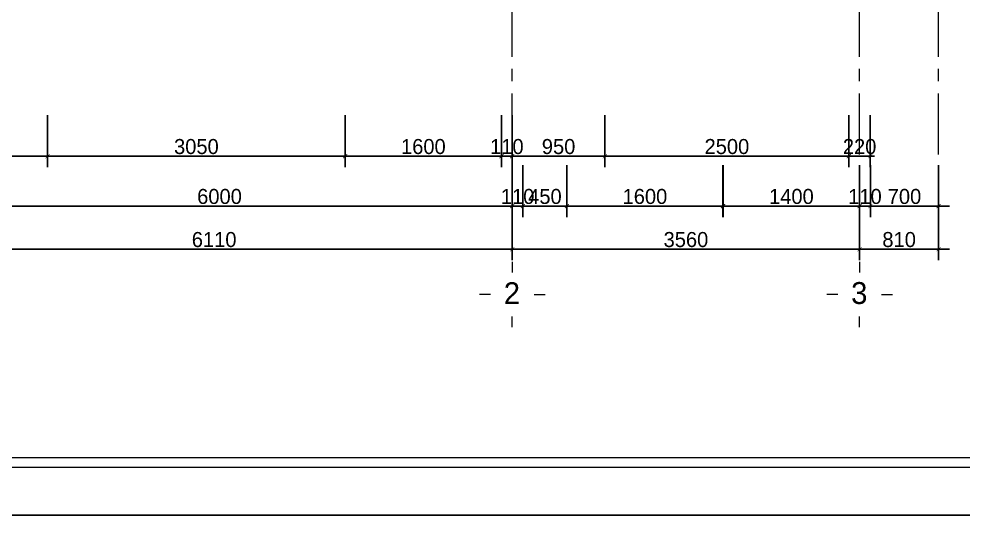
# Model space of a CAD drawing. Header units: millimetres. Extents: x 1832547 to 2001569, y -558009 to -417808.
# Drawn here: x 1919664 to 1929341, y -558009 to -552924 of the extents above; entities that cross this region are included whole.
import ezdxf
from ezdxf.enums import TextEntityAlignment as Align

# ---------------------------------------------------------------- set-up
doc = ezdxf.new("R2010")
doc.units = ezdxf.units.MM
doc.header["$MEASUREMENT"] = 0
doc.linetypes.add('CENTER', pattern=[2, 1.25, -0.25, 0.25, -0.25])
doc.layers.get('0').update_dxf_attribs({"linetype": 'CONTINUOUS'})
doc.layers.get('DEFPOINTS').update_dxf_attribs({"linetype": 'CONTINUOUS'})
for name, color, linetype, lineweight in [('AUDIT_I_160126172308-0', 7, 'CONTINUOUS', 5), ('CA.dim 08', 8, 'CONTINUOUS', 13), ('CA.thay 145', 145, 'CONTINUOUS', 18), ('CA.tim 67', 67, 'CENTER', 9), ('CA.vat lieu 08', 8, 'CONTINUOUS', 5)]:
    doc.layers.add(name, color=color, linetype=linetype, lineweight=lineweight)
doc.styles.add('CA.JSC1', font='Vhavan.ttf', dxfattribs={"width": 0.8})
doc.styles.get("Standard").update_dxf_attribs({"font": 'roman.shx'})
doc.dimstyles.new('CA 70', dxfattribs={"dimscale": 0.7, "dimtxt": 220, "dimasz": 60, "dimexe": 160, "dimexo": 0, "dimgap": 30, "dimtad": 1, "dimdec": 0, "dimrnd": 5, "dimzin": 0, "dimdsep": 46, "dimtxsty": 'Standard', "dimblk": 'ARCHTICK', "dimcen": 0.09, "dimdle": 160, "dimclrd": 256, "dimclre": 256, "dimclrt": 255, "dimadec": 0, "dimazin": 0, "dimtfac": 1, "dimtdec": 0, "dimtix": 1, "dimtmove": 2, "dimatfit": 3, "dimldrblk": 'DOT', "dimfxl": 600, "dimfxlon": 1, "dimtolj": 1, "dimtzin": 0, "dimarcsym": 0})

# ---------------------------------------------------------------- blocks, each defined once
blk = doc.blocks.new('A$C2d76a15f')
blk.add_line((1305.6, 545.7), (27405.3, 545.7))
at = {"color": 4, "linetype": 'Continuous', "lineweight": 18}
blk.add_line((1212.4, 452.5), (27498.5, 452.5), dxfattribs=at)
at = {"layer": 'DEFPOINTS', "ltscale": 600}
blk.add_line((27951, 0), (0, 0), dxfattribs=at)
blk = doc.blocks.new('_ArchTick')
at = {"color": 1, "linetype": 'ByBlock', "const_width": 0.15}
blk.add_lwpolyline([(-0.5, -0.5), (0.5, 0.5)], dxfattribs=at)
blk = doc.blocks.new('*D445')
at = {"layer": 'CA.dim 08', "lineweight": -2, "transparency": 16777216}
for p, q in [((1918719.8, -554422.3), (1918719.8, -554954.3)), ((1924719.9, -554422.3), (1924719.9, -554954.3)), ((1924831.9, -554842.3), (1918607.8, -554842.3))]:
    blk.add_line(p, q, dxfattribs=at)
at = {"layer": 'DEFPOINTS', "color": 0, "transparency": 16777216}
for p in [(1918719.8, -553982.4), (1924719.9, -553982.4), (1918719.8, -554842.3)]:
    blk.add_point(p, dxfattribs=at)
at = {"layer": 'CA.dim 08', "lineweight": -2, "transparency": 16777216, "xscale": 42, "yscale": 42, "zscale": 42, "rotation": 180}
blk.add_blockref('_ArchTick', (1918719.8, -554842.3), dxfattribs=at)
at = {"layer": 'CA.dim 08', "lineweight": -2, "transparency": 16777216, "xscale": 42, "yscale": 42, "zscale": 42}
blk.add_blockref('_ArchTick', (1924719.9, -554842.3), dxfattribs=at)
at = {"layer": 'CA.dim 08', "color": 255, "transparency": 16777216, "insert": (1921719.9, -554744.3), "char_height": 154, "attachment_point": 5}
blk.add_mtext('\\A1;6000', dxfattribs=at)
blk = doc.blocks.new('_DOT')
at = {"color": 1, "linetype": 'ByBlock'}
blk.add_line((-0.5, 0), (-1, 0), dxfattribs=at)
at = {"color": 1, "linetype": 'ByBlock', "const_width": 0.5}
blk.add_lwpolyline([(-0.25, 0, 1), (0.25, 0, 1)], format="xyb", close=True, dxfattribs=at)
blk = doc.blocks.new('*D446')
at = {"layer": 'CA.dim 08', "lineweight": -2, "transparency": 16777216}
for p, q in [((1918609.8, -554863.9), (1918609.8, -555395.9)), ((1924719.9, -554863.9), (1924719.9, -555395.9)), ((1924831.9, -555283.9), (1918497.8, -555283.9))]:
    blk.add_line(p, q, dxfattribs=at)
at = {"layer": 'DEFPOINTS', "color": 0, "transparency": 16777216}
for p in [(1918609.8, -553982.4), (1924719.9, -553982.4), (1918609.8, -555283.9)]:
    blk.add_point(p, dxfattribs=at)
at = {"layer": 'CA.dim 08', "lineweight": -2, "transparency": 16777216, "xscale": 42, "yscale": 42, "zscale": 42, "rotation": 180}
blk.add_blockref('_ArchTick', (1918609.8, -555283.9), dxfattribs=at)
at = {"layer": 'CA.dim 08', "lineweight": -2, "transparency": 16777216, "xscale": 42, "yscale": 42, "zscale": 42}
blk.add_blockref('_ArchTick', (1924719.9, -555283.9), dxfattribs=at)
at = {"layer": 'CA.dim 08', "color": 255, "transparency": 16777216, "insert": (1921664.9, -555185.9), "char_height": 154, "attachment_point": 5}
blk.add_mtext('\\A1;6110', dxfattribs=at)
blk = doc.blocks.new('FDBNDFJKBNFJKDNBFD')
at = {"layer": 'CA.vat lieu 08'}
for p, q in [((664804.5, -453296.5), (664804.5, -453401.5)), ((664594.5, -453611.5), (664489.5, -453611.5)), ((665014.5, -453611.5), (665119.5, -453611.5)), ((664804.5, -453926.5), (664804.5, -453821.5))]:
    blk.add_line(p, q, dxfattribs=at)
blk = doc.blocks.new('*D447')
at = {"layer": 'CA.dim 08', "lineweight": -2, "transparency": 16777216}
for p, q in [((1924719.9, -554422.3), (1924719.9, -554954.3)), ((1924829.9, -554422.3), (1924829.9, -554954.3)), ((1924719.9, -554842.3), (1924677.9, -554842.3)), ((1924719.9, -554842.3), (1924829.9, -554842.3)), ((1924829.9, -554842.3), (1924871.9, -554842.3))]:
    blk.add_line(p, q, dxfattribs=at)
at = {"layer": 'DEFPOINTS', "color": 0, "transparency": 16777216}
for p in [(1924719.9, -553982.4), (1924829.9, -553982.4), (1924829.9, -554842.3)]:
    blk.add_point(p, dxfattribs=at)
at = {"layer": 'CA.dim 08', "lineweight": -2, "transparency": 16777216, "xscale": 42, "yscale": 42, "zscale": 42}
blk.add_blockref('_ArchTick', (1924719.9, -554842.3), dxfattribs=at)
at = {"layer": 'CA.dim 08', "lineweight": -2, "transparency": 16777216, "xscale": 42, "yscale": 42, "zscale": 42, "rotation": 180}
blk.add_blockref('_ArchTick', (1924829.9, -554842.3), dxfattribs=at)
at = {"layer": 'CA.dim 08', "color": 255, "transparency": 16777216, "insert": (1924774.9, -554744.3), "char_height": 154, "attachment_point": 5}
blk.add_mtext('\\A1;110', dxfattribs=at)
blk = doc.blocks.new('*D452')
at = {"layer": 'CA.dim 08', "lineweight": -2, "transparency": 16777216}
for p, q in [((1925279.9, -554422.3), (1925279.9, -554954.3)), ((1926879.7, -554422.3), (1926879.7, -554954.3)), ((1925167.9, -554842.3), (1926991.7, -554842.3))]:
    blk.add_line(p, q, dxfattribs=at)
at = {"layer": 'DEFPOINTS', "color": 0, "transparency": 16777216}
for p in [(1926879.7, -551867.4), (1925279.9, -551899.2), (1926879.7, -554842.3)]:
    blk.add_point(p, dxfattribs=at)
at = {"layer": 'CA.dim 08', "lineweight": -2, "transparency": 16777216, "xscale": 42, "yscale": 42, "zscale": 42, "rotation": 180}
blk.add_blockref('_ArchTick', (1925279.9, -554842.3), dxfattribs=at)
at = {"layer": 'CA.dim 08', "lineweight": -2, "transparency": 16777216, "xscale": 42, "yscale": 42, "zscale": 42}
blk.add_blockref('_ArchTick', (1926879.7, -554842.3), dxfattribs=at)
at = {"layer": 'CA.dim 08', "color": 255, "transparency": 16777216, "insert": (1926079.8, -554744.3), "char_height": 154, "attachment_point": 5}
blk.add_mtext('\\A1;1600', dxfattribs=at)
blk = doc.blocks.new('*D453')
at = {"layer": 'CA.dim 08', "lineweight": -2, "transparency": 16777216}
for p, q in [((1924719.9, -554863.9), (1924719.9, -555395.9)), ((1928279.9, -554863.9), (1928279.9, -555395.9)), ((1924607.9, -555283.9), (1928391.9, -555283.9))]:
    blk.add_line(p, q, dxfattribs=at)
at = {"layer": 'DEFPOINTS', "color": 0, "transparency": 16777216}
for p in [(1924719.9, -553982.4), (1928279.9, -553982.4), (1928279.9, -555283.9)]:
    blk.add_point(p, dxfattribs=at)
at = {"layer": 'CA.dim 08', "lineweight": -2, "transparency": 16777216, "xscale": 42, "yscale": 42, "zscale": 42, "rotation": 180}
blk.add_blockref('_ArchTick', (1924719.9, -555283.9), dxfattribs=at)
at = {"layer": 'CA.dim 08', "lineweight": -2, "transparency": 16777216, "xscale": 42, "yscale": 42, "zscale": 42}
blk.add_blockref('_ArchTick', (1928279.9, -555283.9), dxfattribs=at)
at = {"layer": 'CA.dim 08', "color": 255, "transparency": 16777216, "insert": (1926499.9, -555185.9), "char_height": 154, "attachment_point": 5}
blk.add_mtext('\\A1;3560', dxfattribs=at)
blk = doc.blocks.new('*D454')
at = {"layer": 'CA.dim 08', "lineweight": -2, "transparency": 16777216}
for p, q in [((1926881.8, -554422.3), (1926881.8, -554954.3)), ((1928279.9, -554422.3), (1928279.9, -554954.3)), ((1926769.8, -554842.3), (1928391.9, -554842.3))]:
    blk.add_line(p, q, dxfattribs=at)
at = {"layer": 'DEFPOINTS', "color": 0, "transparency": 16777216}
for p in [(1926881.8, -551899.2), (1928279.9, -553982.4), (1928279.9, -554842.3)]:
    blk.add_point(p, dxfattribs=at)
at = {"layer": 'CA.dim 08', "lineweight": -2, "transparency": 16777216, "xscale": 42, "yscale": 42, "zscale": 42, "rotation": 180}
blk.add_blockref('_ArchTick', (1926881.8, -554842.3), dxfattribs=at)
at = {"layer": 'CA.dim 08', "lineweight": -2, "transparency": 16777216, "xscale": 42, "yscale": 42, "zscale": 42}
blk.add_blockref('_ArchTick', (1928279.9, -554842.3), dxfattribs=at)
at = {"layer": 'CA.dim 08', "color": 255, "transparency": 16777216, "insert": (1927580.9, -554744.3), "char_height": 154, "attachment_point": 5}
blk.add_mtext('\\A1;1400', dxfattribs=at)
blk = doc.blocks.new('*D455')
at = {"layer": 'CA.dim 08', "lineweight": -2, "transparency": 16777216}
for p, q in [((1924829.9, -554422.3), (1924829.9, -554954.3)), ((1925279.9, -554422.3), (1925279.9, -554954.3)), ((1924717.9, -554842.3), (1925391.9, -554842.3))]:
    blk.add_line(p, q, dxfattribs=at)
at = {"layer": 'DEFPOINTS', "color": 0, "transparency": 16777216}
for p in [(1924829.9, -553982.4), (1925279.9, -554362.3), (1925279.9, -554842.3)]:
    blk.add_point(p, dxfattribs=at)
at = {"layer": 'CA.dim 08', "lineweight": -2, "transparency": 16777216, "xscale": 42, "yscale": 42, "zscale": 42, "rotation": 180}
blk.add_blockref('_ArchTick', (1924829.9, -554842.3), dxfattribs=at)
at = {"layer": 'CA.dim 08', "lineweight": -2, "transparency": 16777216, "xscale": 42, "yscale": 42, "zscale": 42}
blk.add_blockref('_ArchTick', (1925279.9, -554842.3), dxfattribs=at)
at = {"layer": 'CA.dim 08', "color": 255, "transparency": 16777216, "insert": (1925054.9, -554744.3), "char_height": 154, "attachment_point": 5}
blk.add_mtext('\\A1;450', dxfattribs=at)
blk = doc.blocks.new('*D456')
at = {"layer": 'CA.dim 08', "lineweight": -2, "transparency": 16777216}
for p, q in [((1928279.9, -554422.3), (1928279.9, -554954.3)), ((1928389.9, -554422.3), (1928389.9, -554954.3)), ((1928279.9, -554842.3), (1928237.9, -554842.3)), ((1928279.9, -554842.3), (1928389.9, -554842.3)), ((1928389.9, -554842.3), (1928431.9, -554842.3))]:
    blk.add_line(p, q, dxfattribs=at)
at = {"layer": 'DEFPOINTS', "color": 0, "transparency": 16777216}
for p in [(1928279.9, -553103.1), (1928389.9, -553103.1), (1928389.9, -554842.3)]:
    blk.add_point(p, dxfattribs=at)
at = {"layer": 'CA.dim 08', "lineweight": -2, "transparency": 16777216, "xscale": 42, "yscale": 42, "zscale": 42}
blk.add_blockref('_ArchTick', (1928279.9, -554842.3), dxfattribs=at)
at = {"layer": 'CA.dim 08', "lineweight": -2, "transparency": 16777216, "xscale": 42, "yscale": 42, "zscale": 42, "rotation": 180}
blk.add_blockref('_ArchTick', (1928389.9, -554842.3), dxfattribs=at)
at = {"layer": 'CA.dim 08', "color": 255, "transparency": 16777216, "insert": (1928334.9, -554744.3), "char_height": 154, "attachment_point": 5}
blk.add_mtext('\\A1;110', dxfattribs=at)
blk = doc.blocks.new('*D457')
at = {"layer": 'CA.dim 08', "lineweight": -2, "transparency": 16777216}
for p, q in [((1928389.9, -554422.3), (1928389.9, -554954.3)), ((1929089.9, -554422.3), (1929089.9, -554954.3)), ((1928277.9, -554842.3), (1929201.9, -554842.3))]:
    blk.add_line(p, q, dxfattribs=at)
at = {"layer": 'DEFPOINTS', "color": 0, "transparency": 16777216}
for p in [(1928389.9, -553103.1), (1929089.9, -554096.8), (1929089.9, -554842.3)]:
    blk.add_point(p, dxfattribs=at)
at = {"layer": 'CA.dim 08', "lineweight": -2, "transparency": 16777216, "xscale": 42, "yscale": 42, "zscale": 42, "rotation": 180}
blk.add_blockref('_ArchTick', (1928389.9, -554842.3), dxfattribs=at)
at = {"layer": 'CA.dim 08', "lineweight": -2, "transparency": 16777216, "xscale": 42, "yscale": 42, "zscale": 42}
blk.add_blockref('_ArchTick', (1929089.9, -554842.3), dxfattribs=at)
at = {"layer": 'CA.dim 08', "color": 255, "transparency": 16777216, "insert": (1928739.9, -554744.3), "char_height": 154, "attachment_point": 5}
blk.add_mtext('\\A1;700', dxfattribs=at)
blk = doc.blocks.new('*D458')
at = {"layer": 'CA.dim 08', "lineweight": -2, "transparency": 16777216}
for p, q in [((1928279.9, -554863.9), (1928279.9, -555395.9)), ((1929089.9, -554863.9), (1929089.9, -555395.9)), ((1928167.9, -555283.9), (1929201.9, -555283.9))]:
    blk.add_line(p, q, dxfattribs=at)
at = {"layer": 'DEFPOINTS', "color": 0, "transparency": 16777216}
for p in [(1928279.9, -553780.8), (1929089.9, -553780.8), (1929089.9, -555283.9)]:
    blk.add_point(p, dxfattribs=at)
at = {"layer": 'CA.dim 08', "lineweight": -2, "transparency": 16777216, "xscale": 42, "yscale": 42, "zscale": 42, "rotation": 180}
blk.add_blockref('_ArchTick', (1928279.9, -555283.9), dxfattribs=at)
at = {"layer": 'CA.dim 08', "lineweight": -2, "transparency": 16777216, "xscale": 42, "yscale": 42, "zscale": 42}
blk.add_blockref('_ArchTick', (1929089.9, -555283.9), dxfattribs=at)
at = {"layer": 'CA.dim 08', "color": 255, "transparency": 16777216, "insert": (1928684.9, -555185.9), "char_height": 154, "attachment_point": 5}
blk.add_mtext('\\A1;810', dxfattribs=at)
blk = doc.blocks.new('*D481')
at = {"layer": 'CA.dim 08', "lineweight": -2, "transparency": 16777216}
for p, q in [((1918719.8, -553910.8), (1918719.8, -554442.8)), ((1919958.1, -553910.8), (1919958.1, -554442.8)), ((1918607.8, -554330.8), (1920070.1, -554330.8))]:
    blk.add_line(p, q, dxfattribs=at)
at = {"layer": 'DEFPOINTS', "color": 0, "transparency": 16777216}
for p in [(1919958.1, -551899.2), (1918719.8, -552232.2), (1919958.1, -554330.8)]:
    blk.add_point(p, dxfattribs=at)
at = {"layer": 'CA.dim 08', "lineweight": -2, "transparency": 16777216, "xscale": 42, "yscale": 42, "zscale": 42, "rotation": 180}
blk.add_blockref('_ArchTick', (1918719.8, -554330.8), dxfattribs=at)
at = {"layer": 'CA.dim 08', "lineweight": -2, "transparency": 16777216, "xscale": 42, "yscale": 42, "zscale": 42}
blk.add_blockref('_ArchTick', (1919958.1, -554330.8), dxfattribs=at)
at = {"layer": 'CA.dim 08', "color": 255, "transparency": 16777216, "insert": (1919338.9, -554232.8), "char_height": 154, "attachment_point": 5}
blk.add_mtext('\\A1;1240', dxfattribs=at)
blk = doc.blocks.new('*D482')
at = {"layer": 'CA.dim 08', "lineweight": -2, "transparency": 16777216}
for p, q in [((1919958.1, -553910.8), (1919958.1, -554442.8)), ((1923008.1, -553910.8), (1923008.1, -554442.8)), ((1919846.1, -554330.8), (1923120.1, -554330.8))]:
    blk.add_line(p, q, dxfattribs=at)
at = {"layer": 'DEFPOINTS', "color": 0, "transparency": 16777216}
for p in [(1919958.1, -551899.2), (1923008.1, -551901.5), (1923008.1, -554330.8)]:
    blk.add_point(p, dxfattribs=at)
at = {"layer": 'CA.dim 08', "lineweight": -2, "transparency": 16777216, "xscale": 42, "yscale": 42, "zscale": 42, "rotation": 180}
blk.add_blockref('_ArchTick', (1919958.1, -554330.8), dxfattribs=at)
at = {"layer": 'CA.dim 08', "lineweight": -2, "transparency": 16777216, "xscale": 42, "yscale": 42, "zscale": 42}
blk.add_blockref('_ArchTick', (1923008.1, -554330.8), dxfattribs=at)
at = {"layer": 'CA.dim 08', "color": 255, "transparency": 16777216, "insert": (1921483.1, -554232.8), "char_height": 154, "attachment_point": 5}
blk.add_mtext('\\A1;3050', dxfattribs=at)
blk = doc.blocks.new('*D483')
at = {"layer": 'CA.dim 08', "lineweight": -2, "transparency": 16777216}
for p, q in [((1923008.1, -553910.8), (1923008.1, -554442.8)), ((1924609.9, -553910.8), (1924609.9, -554442.8)), ((1922896.1, -554330.8), (1924721.9, -554330.8))]:
    blk.add_line(p, q, dxfattribs=at)
at = {"layer": 'DEFPOINTS', "color": 0, "transparency": 16777216}
for p in [(1923008.1, -551901.5), (1924609.9, -551901.5), (1924609.9, -554330.8)]:
    blk.add_point(p, dxfattribs=at)
at = {"layer": 'CA.dim 08', "lineweight": -2, "transparency": 16777216, "xscale": 42, "yscale": 42, "zscale": 42, "rotation": 180}
blk.add_blockref('_ArchTick', (1923008.1, -554330.8), dxfattribs=at)
at = {"layer": 'CA.dim 08', "lineweight": -2, "transparency": 16777216, "xscale": 42, "yscale": 42, "zscale": 42}
blk.add_blockref('_ArchTick', (1924609.9, -554330.8), dxfattribs=at)
at = {"layer": 'CA.dim 08', "color": 255, "transparency": 16777216, "insert": (1923809, -554232.8), "char_height": 154, "attachment_point": 5}
blk.add_mtext('\\A1;1600', dxfattribs=at)
blk = doc.blocks.new('*D484')
at = {"layer": 'CA.dim 08', "lineweight": -2, "transparency": 16777216}
for p, q in [((1924609.9, -553910.8), (1924609.9, -554442.8)), ((1924719.9, -553910.8), (1924719.9, -554442.8)), ((1924609.9, -554330.8), (1924567.9, -554330.8)), ((1924609.9, -554330.8), (1924719.9, -554330.8)), ((1924719.9, -554330.8), (1924761.9, -554330.8))]:
    blk.add_line(p, q, dxfattribs=at)
at = {"layer": 'DEFPOINTS', "color": 0, "transparency": 16777216}
for p in [(1924609.9, -551901.5), (1924719.9, -552819.2), (1924719.9, -554330.8)]:
    blk.add_point(p, dxfattribs=at)
at = {"layer": 'CA.dim 08', "lineweight": -2, "transparency": 16777216, "xscale": 42, "yscale": 42, "zscale": 42}
blk.add_blockref('_ArchTick', (1924609.9, -554330.8), dxfattribs=at)
at = {"layer": 'CA.dim 08', "lineweight": -2, "transparency": 16777216, "xscale": 42, "yscale": 42, "zscale": 42, "rotation": 180}
blk.add_blockref('_ArchTick', (1924719.9, -554330.8), dxfattribs=at)
at = {"layer": 'CA.dim 08', "color": 255, "transparency": 16777216, "insert": (1924664.9, -554232.8), "char_height": 154, "attachment_point": 5}
blk.add_mtext('\\A1;110', dxfattribs=at)
blk = doc.blocks.new('*D485')
at = {"layer": 'CA.dim 08', "lineweight": -2, "transparency": 16777216}
for p, q in [((1924719.9, -553910.8), (1924719.9, -554442.8)), ((1925669.9, -553910.8), (1925669.9, -554442.8)), ((1924607.9, -554330.8), (1925781.9, -554330.8))]:
    blk.add_line(p, q, dxfattribs=at)
at = {"layer": 'DEFPOINTS', "color": 0, "transparency": 16777216}
for p in [(1925669.9, -551751.2), (1924719.9, -552819.2), (1925669.9, -554330.8)]:
    blk.add_point(p, dxfattribs=at)
at = {"layer": 'CA.dim 08', "lineweight": -2, "transparency": 16777216, "xscale": 42, "yscale": 42, "zscale": 42, "rotation": 180}
blk.add_blockref('_ArchTick', (1924719.9, -554330.8), dxfattribs=at)
at = {"layer": 'CA.dim 08', "lineweight": -2, "transparency": 16777216, "xscale": 42, "yscale": 42, "zscale": 42}
blk.add_blockref('_ArchTick', (1925669.9, -554330.8), dxfattribs=at)
at = {"layer": 'CA.dim 08', "color": 255, "transparency": 16777216, "insert": (1925194.9, -554232.8), "char_height": 154, "attachment_point": 5}
blk.add_mtext('\\A1;950', dxfattribs=at)
blk = doc.blocks.new('*D486')
at = {"layer": 'CA.dim 08', "lineweight": -2, "transparency": 16777216}
for p, q in [((1925669.9, -553910.8), (1925669.9, -554442.8)), ((1928169.9, -553910.8), (1928169.9, -554442.8)), ((1925557.9, -554330.8), (1928281.9, -554330.8))]:
    blk.add_line(p, q, dxfattribs=at)
at = {"layer": 'DEFPOINTS', "color": 0, "transparency": 16777216}
for p in [(1925669.9, -551751.2), (1928169.9, -552819.2), (1928169.9, -554330.8)]:
    blk.add_point(p, dxfattribs=at)
at = {"layer": 'CA.dim 08', "lineweight": -2, "transparency": 16777216, "xscale": 42, "yscale": 42, "zscale": 42, "rotation": 180}
blk.add_blockref('_ArchTick', (1925669.9, -554330.8), dxfattribs=at)
at = {"layer": 'CA.dim 08', "lineweight": -2, "transparency": 16777216, "xscale": 42, "yscale": 42, "zscale": 42}
blk.add_blockref('_ArchTick', (1928169.9, -554330.8), dxfattribs=at)
at = {"layer": 'CA.dim 08', "color": 255, "transparency": 16777216, "insert": (1926919.9, -554232.8), "char_height": 154, "attachment_point": 5}
blk.add_mtext('\\A1;2500', dxfattribs=at)
blk = doc.blocks.new('*D487')
at = {"layer": 'CA.dim 08', "lineweight": -2, "transparency": 16777216}
for p, q in [((1928169.9, -553910.8), (1928169.9, -554442.8)), ((1928389.8, -553910.8), (1928389.8, -554442.8)), ((1928169.9, -554330.8), (1928127.9, -554330.8)), ((1928169.9, -554330.8), (1928389.8, -554330.8)), ((1928389.8, -554330.8), (1928431.8, -554330.8))]:
    blk.add_line(p, q, dxfattribs=at)
at = {"layer": 'DEFPOINTS', "color": 0, "transparency": 16777216}
for p in [(1928169.9, -552819.2), (1928389.8, -552819.3), (1928389.8, -554330.8)]:
    blk.add_point(p, dxfattribs=at)
at = {"layer": 'CA.dim 08', "lineweight": -2, "transparency": 16777216, "xscale": 42, "yscale": 42, "zscale": 42}
blk.add_blockref('_ArchTick', (1928169.9, -554330.8), dxfattribs=at)
at = {"layer": 'CA.dim 08', "lineweight": -2, "transparency": 16777216, "xscale": 42, "yscale": 42, "zscale": 42, "rotation": 180}
blk.add_blockref('_ArchTick', (1928389.8, -554330.8), dxfattribs=at)
at = {"layer": 'CA.dim 08', "color": 255, "transparency": 16777216, "insert": (1928279.9, -554232.8), "char_height": 154, "attachment_point": 5}
blk.add_mtext('\\A1;220', dxfattribs=at)

msp = doc.modelspace()

# ---------------------------------------------------------------- linework, layer by layer
at = {"layer": 'CA.tim 67', "ltscale": 500}
for p, q in [((1924719.9, -555312), (1924719.9, -538939.4)), ((1928279.9, -555312), (1928279.9, -538939.4)), ((1929089.9, -555312), (1929089.9, -538939.4))]:
    msp.add_line(p, q, dxfattribs=at)

# ---------------------------------------------------------------- block references
at = {"layer": 'CA.dim 08', "xscale": -1.066666666666667, "yscale": 1.066666666666667, "zscale": 1.066666666666667}
for p in [(2633844.7, -71895.7), (2637404.7, -71895.7)]:
    msp.add_blockref('FDBNDFJKBNFJKDNBFD', p, dxfattribs=at)
at = {"layer": 'CA.thay 145', "xscale": 1.082069156961423, "yscale": 1.082069156961423, "zscale": 1.082069156961423}
msp.add_blockref('A$C2d76a15f', (1906627.1, -558008.8), dxfattribs=at)

# ---------------------------------------------------------------- texts
at = {"layer": 'AUDIT_I_160126172308-0', "style": 'CA.JSC1'}
for s, p in [('2', (1924716.4, -555732.9)), ('3', (1928276.4, -555732.9))]:
    msp.add_text(s, height=224, dxfattribs=at).set_placement(p, align=Align.MIDDLE)

# ---------------------------------------------------------------- dimensions: what is measured, and where the dimension line sits
at = {"layer": 'CA.dim 08'}
for base, p1, p2, picture, middle in [((1925669.9, -554330.8), (1924719.9, -552819.2), (1925669.9, -551751.2), '*D485', (1925194.9, -554232.8)), ((1928169.9, -554330.8), (1925669.9, -551751.2), (1928169.9, -552819.2), '*D486', (1926919.9, -554232.8)), ((1926879.7, -554842.3), (1925279.9, -551899.2), (1926879.7, -551867.4), '*D452', (1926079.8, -554744.3)), ((1919958.1, -554330.8), (1918719.8, -552232.2), (1919958.1, -551899.2), '*D481', (1919338.9, -554232.8)), ((1923008.1, -554330.8), (1919958.1, -551899.2), (1923008.1, -551901.5), '*D482', (1921483.1, -554232.8)), ((1924609.9, -554330.8), (1923008.1, -551901.5), (1924609.9, -551901.5), '*D483', (1923809, -554232.8)), ((1924719.9, -554330.8), (1924609.9, -551901.5), (1924719.9, -552819.2), '*D484', (1924664.9, -554232.8)), ((1928279.9, -554842.3), (1926881.8, -551899.2), (1928279.9, -553982.4), '*D454', (1927580.9, -554744.3)), ((1928389.8, -554330.8), (1928169.9, -552819.2), (1928389.8, -552819.3), '*D487', (1928279.9, -554232.8)), ((1928389.9, -554842.3), (1928279.9, -553103.1), (1928389.9, -553103.1), '*D456', (1928334.9, -554744.3)), ((1929089.9, -554842.3), (1928389.9, -553103.1), (1929089.9, -554096.8), '*D457', (1928739.9, -554744.3)), ((1929089.9, -555283.9), (1928279.9, -553780.8), (1929089.9, -553780.8), '*D458', (1928684.9, -555185.9)), ((1918609.8, -555283.9), (1924719.9, -553982.4), (1918609.8, -553982.4), '*D446', (1921664.9, -555185.9)), ((1918719.8, -554842.3), (1924719.9, -553982.4), (1918719.8, -553982.4), '*D445', (1921719.9, -554744.3)), ((1924829.9, -554842.3), (1924719.9, -553982.4), (1924829.9, -553982.4), '*D447', (1924774.9, -554744.3)), ((1928279.9, -555283.9), (1924719.9, -553982.4), (1928279.9, -553982.4), '*D453', (1926499.9, -555185.9)), ((1925279.9, -554842.3), (1924829.9, -553982.4), (1925279.9, -554362.3), '*D455', (1925054.9, -554744.3))]:
    dim = msp.add_linear_dim(base=base, p1=p1, p2=p2, dimstyle='CA 70', dxfattribs=at)
    dim.commit()
    dim.dimension.update_dxf_attribs({"geometry": picture, "text_midpoint": middle})

doc.saveas('drawing.dxf')
